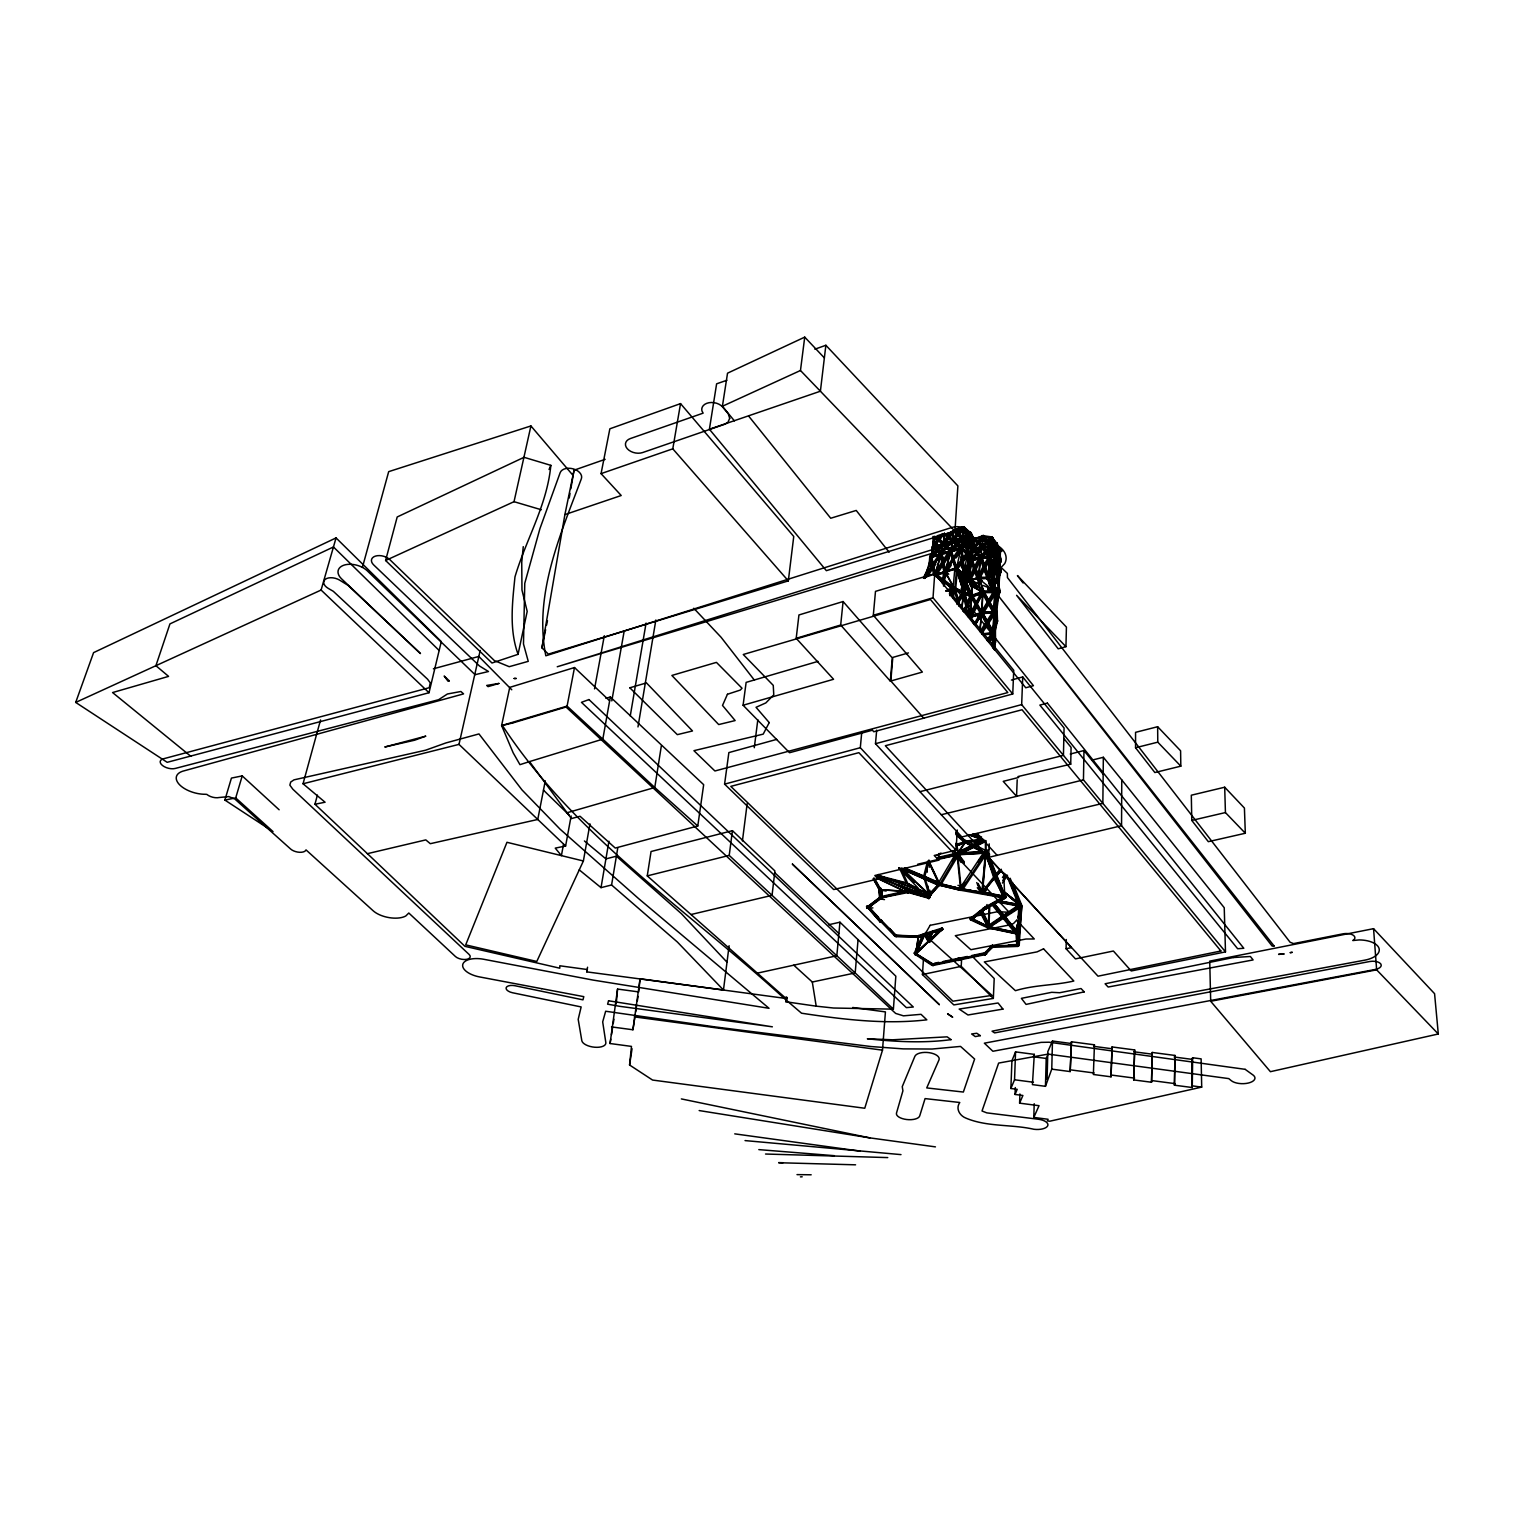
<?xml version="1.0" encoding="UTF-8"?>
<svg xmlns="http://www.w3.org/2000/svg" width="1514" height="1514" viewBox="0 0 1514 1514"><rect width="100%" height="100%" fill="white"/><g stroke="black" fill="none" stroke-linecap="round" stroke-linejoin="round"><path stroke-width="1.5" d="M895.55 934.592L895.436 936.428L918.79 937.393L918.884 935.557M983.021 593.015L982.889 591.368L995.152 591.255M1133.702 1079.917L1134.648 1049.94L1112.052 1046.95L1111.03 1076.814L1093.373 1074.486L1094.433 1044.811L1071.477 1041.783L1070.171 1071.571L1051.757 1069.149L1045.455 1086.333L1032.416 1084.611L1034.308 1054.369L1015.553 1051.889L1011.92 1060.727L1010.879 1088.49L1017.2 1089.323L1015.042 1094.452L1022.896 1095.474L1019.603 1103.157L1039.039 1105.693L1033.797 1117.408L1048.104 1119.281L1047.366 1120.89L1049.77 1121.212L1201.7 1087.109L1201.132 1058.873L1192.654 1057.756L1191.783 1059.327L1192.256 1087.525L1174.448 1085.197L1174.959 1055.447L1152.249 1052.457L1151.529 1082.245L1133.702 1079.917L1134.648 1049.94M1091.878 760.16L1103.346 757.284L1121.76 779.899L1121.552 825.717L1225.488 951.89L1131.223 970.966L1113.396 951.019L1075.451 958.892L1066.083 948.748L1066.291 939.532M1111.03 1076.814L1112.052 1046.95M999.543 571.459L999.562 570.399L1001.057 571.724L998.578 577.894M1103.346 757.284L1102.854 803.366L1121.552 825.717L988.604 857.359L989.229 843.885M987.923 578.821L989.664 556.906L980.788 556.471L978.517 577.307M999.883 567.088L1000.451 550.566L997.31 545.646M976 567.201L980.542 558.098L978.328 578.954L987.847 578.499M871.761 905.656L867.162 906.072L867.125 907.965L872.916 907.927M868.298 908.343L867.162 906.072M876.682 730.145L875.489 743.696L961.844 836.939L1102.854 803.366L1083.456 779.88L1083.967 750.547L1070.247 754.029M1070.171 1071.571L1071.477 1041.783M1083.456 779.88L1016.556 796.345L1003.233 781.356L1018.714 777.439L1017.938 776.568L1070.72 764.192L1071.079 747.386L1063.831 738.491M1065.951 646.667L1016.594 595.305L1058.21 648.825L1065.951 646.667L1066.424 627.099L1017.408 575.566L1023.104 582.985M1051.757 1069.149L1052.476 1041.026L1070.72 1043.43M1045.455 1086.333L1046.212 1058.456L1048.388 1053.46M1047.082 1079.596L1047.82 1051.624L1052.476 1041.026M932.756 552.44L932.908 546.649L933.286 551.266M1033.797 1117.408L1034.213 1103.706M998.88 560.161L1001.038 561.656L998.578 565.063M1000.186 550.774L1000.224 549.752L1001.511 551.342L999.391 549.79M989.418 579.616L994.073 585.237L988.51 577.402L987.317 577.78M1019.603 1103.157L1019.906 1093.96M1010.879 1088.49L1014.55 1079.766L1015.553 1051.889M1015.042 1094.452L1015.288 1087.544M995.493 566.652L999.183 571.8L1000.394 571.497L989.039 557.436L990.894 557.625L994.793 584.953L992.2 584.669L994.073 584.007L1000.394 570.229L1001.076 571.667L994.755 585.445L994.073 584.007M990.194 557.909L988.32 557.72L990.27 571.384M1001 550.869L996.799 544.321L995.587 544.567L996.855 543.412L1001 550.869L999.808 551.115L996.647 546.194M992.446 645.38L992.881 634.328L988.301 641.368M992.578 647.689L993.108 633.458L984.005 634.328M996.307 554.597L991.31 547.292L990.137 547.671L996.307 554.597L995.133 554.976M1017.2 779.767L1016.556 796.345L941.311 814.721M1070.72 764.192L1021.666 704.616L1022.726 676.947L1011.409 680.051M991.897 539.76L995.644 544.624L996.818 544.245L991.84 536.94L990.648 538.151L992.313 538.265L990.175 536.827L970.569 559.347L972.669 560.956L971.382 559.309L980.523 556.414L980.977 558.079L980.523 556.414M989.815 905.58L988.964 926.114L1001.341 917.465M988.32 925.906L989.172 905.391M743.09 705.24L789.551 752.723L872.405 730.202L873.786 731.735L1012.752 693.961L1013.737 670.305L934.725 573.692L875.489 591.368L873.313 615.271L922.367 672.065L890.327 681.13L840.686 625.017L843.09 601.531L798.938 614.968L796.194 638.321L833.571 679.275L743.09 705.24L746.137 682.379L817.995 661.372M923.464 959.024L922.442 974.543L953.82 1004.918L993.335 998.407L994.206 978.536L971.874 955.94M932.208 963.718L932.681 965.535L985.406 954.596L984.914 952.76L971.761 955.542M985.406 954.596L985.463 953.328M881.432 921.515L868.411 906.508L867.087 906.829L880.126 921.818L881.489 920.455L881.659 922.234L879.956 920.058M968.089 581.603L969.301 580.373L964.229 574.052L961.75 547.462L959.914 547.973L960.311 552.421M993.165 632.72L994.887 592.561L988.812 602.326M994.168 611.732L995.076 591.728L987.885 578.007L978.29 578.14M941.311 554.749L940.875 553.083L941.311 554.749L940.875 553.083L941.311 554.749L961.447 548.825L960.993 547.141L930.732 557.266L937.298 556.017M961.447 548.825L960.993 547.141M963.018 538.852L962.582 537.186L933.457 546.989L963.018 538.852L962.582 537.186M953.631 531.395L963.661 528.481L963.226 526.815L955.202 529.143M963.661 528.481L963.226 526.815M995.815 554.029L996.288 544.51L997.991 552.288M1000.016 558.496L1000.376 550.888M969.263 581.225L964.229 574.052L962.317 574.658M995.701 553.859L996.174 544.34M963.074 537.754L951 551.815L950.546 550.131L951.776 551.815L963.812 538.87L963.074 537.754L961.787 537.167L949.77 550.131L959.403 548.39M950.849 544.983L953.763 541.747L952.514 540.082L952.968 541.747L963.718 527.402L964.494 528.443L957.813 536.732M998.634 591.312L999.656 572.103L996.874 578.329L998.521 591.539M996.439 596.138L998.71 592.106L999.827 571.213L990.932 559.347M982.965 536.845L982.435 546.365L978.612 542.92M993.335 998.407L961.22 966.348L961.579 959.649M979.444 581.906L978.101 578.424L968.411 581.168L978.063 577.307L978.517 578.991M981.697 612.337L982.756 593.072L976.89 604.559L980.485 610.407M982.132 610.142L982.718 591.349L971.534 595.362L966.632 604.824L964.153 593.318L972.007 597.027L981.318 593.696M932.283 552.496L933.192 536.391M933.116 552.724L932.567 546.933L934.119 545.627L942.276 553.783M934.043 544.397L934.46 536.978M934.573 543.261L934.952 536.353L934.725 537.319L949.921 532.531M966.784 605.468L971.95 595.399L954.596 587.754L954.596 589.4L954.142 587.697L947.878 589.495M776.701 739.381L728.859 752.59L724.581 784.138L833.703 889.551L878.215 878.934L874.808 875.527L938.737 860.179L934.214 855.486L956.091 850.168L957.245 829.994M973.748 547.538L974.24 539.268L971.099 534.821M969.49 541.293L969.944 533.685L963.074 538.113L973.634 549.62L971.61 560.142L962.79 549.487M969.641 541.463L970.077 533.836M968.922 581.83L968.468 580.146M956.47 567.939L961.22 547.992L963.434 527.648L953.688 530.373M938.737 860.179L939.153 853.48M950.489 551.153L950.546 550.131L951 551.815L960.955 548.182M953.271 531.017L952.968 541.747L952.514 540.082M726.871 380.279L716.614 383.818L709.404 429.238L826.36 570.664L954.937 531.187L957.889 485.899L825.868 345.268L814.854 349.204M1016.783 938.377L1017.881 921.95M1018.184 917.257L1018.638 910.217M1018.316 945.777L1021.836 905.637L1019.206 945.512L1016.329 945.417L1019.206 945.512M945.455 572.633L945.531 571.611M932.681 965.535L932.756 964.286M993.619 584.272L994.906 565.271L996.609 577.951M945.928 542.637L954.501 531.319L953.706 530.297L943.638 544.586L943.979 533.874L939.21 540.044L941.954 542.277M943.582 543.299L944.414 533.25L945.19 534.196M907.908 890.535L908.419 892.446L880.58 897.991L880.675 896.685L907.908 890.535L908.419 892.446M1012.752 693.961L933.021 597.784L934.725 573.692M982.87 535.559L983.324 537.205L982.87 535.559L973.937 539.419L981.11 537.943M976.076 549.733L982.756 547.576L973.862 550.434L973.407 548.787L982.302 545.911L977.173 553.14M982.756 547.576L982.302 545.911M929.104 565.668L929.728 556.944L932.34 557.247M930.41 559.612L929.937 566.16L930.429 561.902M934.498 536.505L933.76 546.819L931.034 557.095M933.911 546.365L934.592 536.864L937.317 539.098M983.589 535.483L991.84 547.576L990.213 548.806L981.961 536.713L983.589 535.483C997.594 550.736 996.553 572.879 999.997 592.05L998.161 592.58L999.354 591.52L994.073 585.275M786.466 997.215L785.974 1001.795L816.197 1006.167L833.552 1008.021L893.392 1009.157L895.834 976.189L839.948 922.196L828.726 924.732M979.161 558.647L971.837 560.975L982.813 546.516L983.589 547.538M1000.394 571.497L990.232 557.057L997.442 599.79L995.606 600.698L997.253 599.26L994.017 583.893L992.181 584.801M787.28 998.653L640.062 978.782L638.719 991.916L617.561 989.058L610.066 1043.524L631.47 1046.401L629.578 1065.004L652.553 1080.05L864.759 1108.248L882.492 1050.167L885.425 1011.901L852.704 1007.491M943.203 542.939L944.509 544.51M944.358 534.253L944.433 533.269L934.024 546.611L932.681 546.062L941.765 534.328M999.183 571.8L1000.451 570.646M881.186 898.597L880.675 896.685L866.954 907.227L867.844 908.078L881.034 898.54L880.826 896.742L866.954 907.227M889.645 928.442L896.099 935.898L894.906 935.103M878.215 878.934L878.593 874.524M890.327 681.13L892.276 657.89L843.09 601.531M988.074 575.755L989.607 557.663L980.75 557.247L971.837 560.975M896.099 935.898L881.489 920.455M995.171 561.751L995.644 554.673M858.078 939.551L855.183 972.934L893.392 1009.157M985.311 853.707L982.037 891.084L978.101 883.476M1003.612 872.424L1004.785 897.196L982.226 892.73L985.784 852.098L957.302 853.972L937.298 858.646M616.236 1003.877L617.561 989.058M957.473 568.734L956.678 567.655L954.861 568.431L953.044 588.284L954.899 587.697L956.697 567.826L951.265 549.942L949.486 550.926L955.675 569.718L954.974 568.11L966.329 553.386L974.259 548.56L974.808 550.169L968.695 554.484L957.378 569.264L956.734 567.769L968.089 553.026L968.714 554.503L966.897 554.995M953.839 589.4L955.694 588.814L957.491 568.961L954.974 568.11M640.062 978.782L632.928 1029.766L611.505 1026.908M839.948 922.196L836.826 955.75L855.183 972.934L812.299 982.018L793.79 965.175M956.091 850.168L860.312 747.708L861.807 731.603M970.001 614.268L971.326 596.554M970.058 614.968L971.856 596.989L976.284 604.767L971.099 614.457M523.257 546.649L521.743 562.375L521.97 590.025L527.194 611.391L518.072 654.313L491.993 663L385.597 560.502L397.198 516.974L524.033 457.304L550.831 465.347C547.122 505.184 526.115 539.211 514.968 576.891C512.375 602.629 509.026 629.408 518.072 654.313M974.789 539.552L970.701 532.777L963.888 526.948L962.866 527.629L969.603 534.063L970.512 532.625L969.414 533.912L970.606 533.609L974.789 539.552L973.597 539.836M969.849 545.759L972.991 550.188L974.183 549.885L970.077 543.129L968.884 543.431M995.436 628.007L996.136 613.302M970.606 533.609L962.866 527.629M995.531 626.02L995.947 621.686M979.88 629.521L981.545 614.041L975.943 623.938M979.974 631.66L981.715 612.299L994.187 611.997M982.037 613.984L981.564 612.281L969.603 616.463M992.011 945.588L992.806 946.799L985.103 954.501L984.327 953.29L992.011 945.588L991.973 947.348L1017.786 946.42L1017.749 944.509L1008.362 944.85M931.394 556.054L932.454 546.668L935.046 546.989M932.794 551.588L932.454 546.668M990.553 548.276L989.55 557.266L986.125 552.402L989.077 549.658M989.721 557.36L991.235 537.546L983.097 536.391L980.75 557.247M956.451 568.488L934.668 574.998L955.959 567.845L963.434 591.917M945.171 574.809L944.376 581.698L953.858 587.924M982.718 591.349L988.15 602.345M943.865 581.338L944.66 574.431M995.417 606.319L995.852 601.55M825.868 345.268L820.399 391.218L709.404 429.238M918.79 937.393L941.67 929.199L915.629 953.688M972.007 597.027L964.058 575.547M788.321 580.884L793.752 536.467L680.543 403.613L609.858 428.803L601.058 473.636L621.213 495.513L564.892 514.609L541.917 647.86L548.39 654.124L788.321 580.884L672.784 448.825L680.543 403.613M997.461 555.449L1000.508 561.221L996.401 553.821L995.19 554.048L996.344 553.764M995.587 544.567L996.912 543.469L991.84 536.94M1019.868 906.602L1016.708 931.943L1004.69 916.538M1002.59 890.705L1020.398 905.58L1017.276 937.791M991.973 947.348L992.105 946.364M954.937 531.187L800.471 370.495L804.729 337.13L727.534 373.182L722.405 406.263L734.404 420.873M587.564 967.219L586.789 971.874L723.465 990.005L729.105 945.739M742.428 840.913L747.159 803.65M754.275 747.746L757.814 719.793M933.211 547.992L933.04 541.993M953.006 597.879L954.369 588.549L971.78 596.194M953.309 597.898L954.388 589.438L956.924 599.355M757.606 973.086L836.826 955.75L729.218 855.391L732.435 830.675L651.058 851.511L647.254 875.887L784.593 997.196L787.223 997.518L785.974 1001.795M972.158 560.464L968.184 553.386L972.158 560.464L970.947 560.691L972.272 559.593M966.973 553.632L968.071 554.256M895.436 936.428L918.884 936.579L895.436 935.387L896.458 936.617L894.528 934.384M961.712 607.493L963.623 593.715L957.927 601.607L958.873 605.865M961.958 607.606L964.058 592.088L966.348 605.335L963.131 610.823M969.66 574.033L971.288 562.47M969.831 573.711L971.326 563.076M982.946 537.073L983.248 535.71L991.405 536.864L991.083 538.227L983.078 537.016L983.248 535.71M982.681 546.062L982.51 547.368L990.686 548.541L990.856 547.216L982.567 546.119M994.073 645.229L994.698 640.857L994.528 648.881M609.631 700.831L574.506 667.542L509.745 687.375L501.607 725.566L513.17 752.818L519.964 764.665L529.503 761.599L571.384 818.582L580.051 816.254L615.252 848.067L697.784 825.982L703.669 784.687L610.331 696.97L605.941 698.351M933.646 547.311L932.567 554.786L933.438 549.071M632.928 1029.766L634.972 1016.405M635.653 1011.939L636.675 1005.277M637.356 1000.811L638.037 996.363M629.578 1065.004L632.057 1048.729M994.812 599.393L996.666 598.484L994.698 611.334L992.787 612.11L993.525 613.567L995.436 612.792L997.442 599.941L996.704 598.484L994.812 599.241M661.353 745.815L654.767 787.507L697.784 825.982M610.066 1043.524L610.767 1039.115M611.467 1034.705L612.527 1028.082M613.227 1023.653L613.927 1019.244M915.989 951.492L918.506 936.106M960.993 888.623L960.898 890.308L1004.728 898.086L1004.842 896.326L1004.728 898.086M1002.59 895.872L982.283 891.841L981.943 893.298L1004.501 897.783M723.465 990.005L677.383 942.03L611.58 884.99L617.788 847.802M637.981 726.928L655.865 620.002M943.468 584.555L945.758 570.986L943.922 571.478L942.03 582.795M944.263 585.672L945.02 581.149M945.777 576.626L945.758 570.986M611.58 884.99L601.02 887.639L608.931 841.235M630.259 715.895L646.081 623.068M569.226 498.049L570.04 493.394M570.835 488.757L574.052 470.192L605.146 459.329M610.331 696.97L602.818 739.135L654.767 787.507L566.898 812.791M583.382 860.993L506.963 842.295L465.706 944.868L536.789 961.466L583.382 860.993L589.968 823.862M611.788 700.906L624.147 631.3M563.473 844.471L561.41 855.618L555.241 848.124L565.611 846.004L571.138 815.97M594.529 688.889L604.313 635.748M963.831 573.92L966.878 556.811M967.862 551.569L969.282 544.037M967.995 551.721L969.414 544.188M1018.07 918.184L1019.357 911.39M996.326 606.963L999.202 591.823L997.423 591.823M997.139 607.549L999.202 591.823M529.503 761.599L602.818 739.135L567.088 706.111L574.506 667.542M545.286 780.846L537.754 819.471L430.298 843.695L425.812 839.892L367.429 853.669L314.95 804.237L317.41 795.096M951.171 548.295L952.533 541.35L948.578 545.816M951.435 548.219L952.798 541.274L956.602 544.548L950.981 550.528M541.917 647.86L545.627 629.729M546.554 625.206L547.481 620.664M564.892 514.609L574.052 470.192M928.934 941.083L927.968 940.781L929.407 934.1M929.407 938.869L930.845 932.189M931.753 932.208L929.842 941.121L930.807 941.443L927.968 940.781M1020.36 906.432L1020.663 905.012L998.691 900.925M943.468 586.05L944.301 582.247L953.763 588.473L946.061 590.668M565.611 846.004L458.988 744.377L480.203 650.452M385.597 560.502L514.022 501.683L530.922 425.945L388.682 471.649L362.433 567.334M993.771 589.873L994.017 583.893M943.449 544.132L941.065 553.537L937.582 550.301L943.203 544.207M969.774 618.034L969.887 616.577M931.791 965.232L933.097 964.002L915.232 953.214L914.967 954.312L931.791 965.232L932.037 964.134M914.967 954.312L916.292 953.063M429.011 692.731L441.293 641.595L336.051 537.905L93.584 652.629L75.7 702.42L167.183 762.318L429.011 692.731L321.1 590.044L336.051 537.905M994.887 620.778L996.628 619.586L997.48 621.137L994.433 633.836L993.695 632.341L996.742 619.642L994.849 620.38M992.503 634.574L991.765 633.079L994.338 622.5M927.533 861.315L923.71 876.114L905.467 868.998M586.789 971.874L587.394 969.547L559.802 965.781L559.802 968.203L464.949 946.345L367.429 853.669M1016.916 934.006L1017.029 932.264L1016.916 934.006L988.453 928.006L988.585 926.246M931.148 556.755L933.778 547.197L937.052 550.471L931.28 556.641M948.767 574.26L945.644 570.74L950.697 551.758L953.063 559.896L944.13 572.141L947.234 575.661M314.95 804.237L325.075 802.231L303.046 783.76L320.552 719.964M994.414 626.569L996.061 620.702L994.036 611.618L989.853 604.181M994.414 627.364L996.061 621.497M928.29 896.913L928.896 894.812M928.574 898.143L929.823 897.518L927.893 897.177L928.574 898.143L930.485 895.247L925.395 879.577M880.58 897.991L908.173 891.481L928.858 897.348L939.456 884.252L982.226 892.73M929.823 897.518L929.52 894.206L929.218 895.853M935.747 571.913L940.099 556.925M936.012 571.819L940.364 556.849M242.221 775.906L231.434 778.082L224.867 800.073L235.711 797.916L242.221 775.906L279.144 809.782M924.619 578.462L930.391 559.234M941.689 883.873L961.295 888.964L960.841 890.364L939.342 885.16L939.551 883.362M930.41 937.658L932.567 931.205M932.738 931.678L929.88 940.289L941.178 929.331M995.815 604.256L997.385 600.093L994.868 599.09M993.714 646.894L995.398 642.485L994.547 641.747M908.305 890.573L908.022 892.408L928.725 898.256L929.255 896.913L908.305 890.573L928.99 896.439L928.725 898.256M908.022 892.408L908.551 891.065M964.74 842.787L965.572 840.667L956.734 834.044M998.615 574.904L1000.281 570.797L998.597 570.721L996.761 574.714M549.052 469.491L550.831 465.347M1034.308 1054.369L1033.267 1056.753L1046.212 1058.456M995.531 625.566L997.404 621.327L994.906 620.21M995.341 621.081L996.988 620.437L994.944 612.129L993.279 612.773L994.944 612.129M923.691 935.349L916.008 952.363L918.449 935.595L939.21 928.971M923.937 935.784L916.235 952.798L928.896 941.216L925.906 935.538M929.634 893.695L929.388 896.42L929.634 893.695L878.063 875.149M916.954 954.255L914.305 953.12L916.311 952.666L916.897 954.369L914.948 954.728L914.361 953.025L922.972 934.195M917.333 948.918L924.089 934.195M915.856 954.255L924.543 935.311M985.065 908.797L986.144 908.968L983.381 907.757L985.065 908.797L987.033 904.539M1094.433 1044.811L1093.733 1046.344L1111.238 1048.653M996.704 578.689L993.714 585.01L999.297 592.39M923.351 578.007L930.656 562.829M994.66 564.362L991.519 570.683L989.796 558.212M991.632 571.403L994.755 565.082L993.487 584.082L991.935 573.522M975.811 566.709L980.353 557.625L971.95 560.312L974.164 566.482M981.961 557.814L979.558 556.66L967.484 580.411L977.93 577.988M963.926 546.27L961.56 538.303L963.377 537.64L968.089 553.575L969.906 581.565L968.26 581.433L971.269 575.509M981.204 556.774L969.13 580.524L967.389 580.922M970.909 579.578L979.955 561.77M977.609 602.193L981.507 594.548M987.639 575.604L990.648 569.737M989.172 578.102L988.358 576.834L986.598 577.932L987.412 579.181L986.636 577.553L988.472 577.004L995.474 563.359L1000.603 559.82L1001.151 561.41L996.098 564.854L994.244 565.441L996.136 564.817L995.531 563.265L993.695 563.851M967.995 567.561L971.439 560.899M967.957 566.842L971.401 560.18L967.635 554.465M968.941 580.108L974.581 569.169L971.628 560.937M973.824 571.478L969.111 580.581L970.001 581.035L968.828 553.992L966.216 553.878M970.266 616.917L983.381 591.785L981.734 591.577L968.619 616.69L971.061 617.92L977.609 605.354M989.248 575.945L991.443 571.781M989.134 575.206L991.329 571.043L989.626 558.571L984.384 567.731L987.147 575.301M971.363 614.911L976.549 605.221L980.145 611.069M1151.529 1082.245L1152.249 1052.457M985.198 565.328L989.229 557.928L981.091 557.531M972.859 560.634L964.872 575.15L964.191 573.711L972.177 559.196L972.859 560.634L970.342 560.123L969.793 556.168M1174.448 1085.197L1174.959 1055.447M963.377 572.368L966.367 566.917M977.798 578.802L977.079 577.572L988.415 557.095L1001.076 549.487L1001.662 551.058L995.114 555.449M977.079 577.572L978.782 577.496L990.118 557.02L990.818 558.25L980.637 576.683M996.515 600.187L995.928 591.501L994.698 591.141L996.515 600.187L995.285 599.828L996.969 599.355M979.596 575.396L983.892 567.731L981.413 560.01M979.785 575.945L984.081 568.28L986.163 573.957M1018.165 946.212L1017.37 933.892L1016.026 933.324L1016.84 945.663L1018.165 946.212L1017.919 932.927L1016.575 932.378M1017.37 933.892L1017.919 932.927M1016.84 945.663L1018.695 945.266M975.697 623.465L980.164 615.573M929.766 556.698L931.602 555.96L932.302 557.493L930.467 558.212L929.766 556.698L931.47 553.708M992.238 633.685L993.96 633.231L994.49 642.598L993.998 638.34M1192.256 1087.525L1192.654 1057.756M973.748 624.43L993.884 591.085L995.569 591.103L996.288 592.371L983.002 613.776L980.599 612.489L983.002 613.776M975.357 624.752L982.207 612.773M966.14 603.291L970.55 595.627L972.934 595.778L957.321 568.28L955.012 569.094L970.625 596.611L972.991 596.762L956.716 567.958L964.21 574.677L963.169 575.415L960.198 573.011M963.491 610.767L972.31 595.437L970.625 596.611M964.191 612.11L972.991 596.762M964.815 572.254L967.749 567.239L967.692 556.527M964.853 572.973L967.787 567.958L968.544 580.449M963.283 611.486L966.5 605.979M952.533 862.053L957.302 853.972M939.853 884.081L957.719 853.764L955.996 853.196L938.131 883.476L940.762 885.047L958.608 854.748L957.056 853.007L985.898 851.549L985.955 840.611M964.797 882.037L961.125 888.056L957.775 855.391L963.604 862.791M928.896 895.834L927.76 897.688L928.801 898.862L929.956 896.988M983.248 610.293L986.92 604.332M983.532 610.842L987.223 604.881M964.342 592.58L963.661 593.696L954.161 589.343L954.842 588.246L964.096 592.088L963.68 593.677L971.591 596.989M982.283 612.527L995.569 591.103M881.413 889.267L880.277 891.084L879.237 889.948L880.372 888.131M988.245 621.156L993.6 612.754L995.455 612.527L995.455 642.068L993.638 643.166L995.455 642.333M950.243 594.548L953.839 588.965L946.136 591.179M950.508 595.002L954.104 589.419M898.938 867.806L939.286 885.709L938.358 884.744L939.626 882.813L904.331 867.711M943.184 562.281L950.3 551.361L949.638 550.301L933.873 574.166L935.406 574.431L951.152 550.547L951.909 551.645M943.298 562.773L950.413 551.834L945.323 570.986L943.809 564.817M989.096 639.078L992.541 633.798L991.916 640.46M974.827 916.065L972.329 919.869L969.812 918.241L971.723 918.241L984.289 908.419M949.846 595.645L954.766 588.132L955.542 589.249L953.082 592.996M980.712 630.354L992.919 611.77L994.584 611.883L995.304 613.132L981.886 633.571M981.167 632.341L994.584 611.883M1002.476 877.59L1005.031 873.692M1002.684 880.656L1006.526 874.808M1002.4 883.116L1007.51 875.3M937.374 573.692L942.219 566.35M944.641 562.659L949.486 555.316M949.505 593.488L953.214 587.867L954.766 588.132M960.728 548.39L953.498 559.272L951.114 551.134M960.879 548.863L953.631 559.745L955.58 565.858M984.516 851.247L987.052 852.95L962.223 890.308L959.668 888.623L984.516 851.247L985.538 851.833M986.049 852.344L961.182 889.74L962.223 890.308M936.617 572.122L942.768 562.924M936.731 572.595L942.881 563.397L944.395 569.567M986.768 640.46L991.916 632.757L994.452 633.495L994.868 649.922M988.434 640.649L993.562 632.928L994.282 634.158L989.153 641.86M924.997 577.553L931.394 568.034M925.111 578.026L941.462 553.537L946.95 547.652L950.413 550.964L941.386 553.727M928.29 575.377L935.879 564.041M951.303 565.157L946.382 572.481L944.093 571.1L960.084 547.311L962.355 548.674L970.55 544.321L970.077 542.693L974.846 538.208L975.432 539.76L970.644 544.188L968.828 544.775L968.222 543.204L970.058 542.618L970.644 544.188M956.223 557.833L961.125 550.509M923.483 577.761L939.967 553.216L942.219 554.597M933.116 565.479L939.361 556.187M939.475 556.641L933.211 565.952L934.176 570.002M945.625 571.365L961.617 547.557M982.075 630.392L986.768 623.427L982.851 615.876M982.378 630.941L987.071 623.976L992.578 633.231M958.589 851.606L964.815 842.409L955.826 845.209M959.195 851.625L965.421 842.409L972.896 847.007L957.965 853.461M946.988 569.548L951.965 562.205M877.779 875.641L909.271 891.008L907.984 892.919L876.511 877.514M907.056 891.954L908.343 890.062M978.101 861.863L983.343 854.521M981.375 859.214L984.005 855.542M980.145 542.788L984.195 537.129L983.419 536.126L981.999 535.653L972.537 548.882L974.732 550.358L973.313 549.866L982.529 546.743L990.705 547.898L995.739 554.37M973.786 549.166L977.041 544.605M978.385 542.712L982.737 536.637M973.956 549.374L983.419 536.126M963.51 559.044L967.2 553.973L962.866 549.866M963.566 559.764L967.276 554.692M867.844 908.078L880.826 898.067M956.98 604.389L965.08 593.488L964.437 592.031L962.677 592.296L955.902 601.361M957.681 601.096L964.437 592.031L970.588 615.006M950.906 531.698L942.351 542.996L944.414 544.605M943.809 543.507L947.253 538.946M950.962 534.045L948.672 537.073L951.322 539.381M964.361 842.579L966.443 841.349M1019.376 906.167L1020.739 904.388L1003.82 891.973M934.157 546.554L938.926 540.384L943.052 543.753M937.412 544.245L934.819 547.595L934.024 546.611M988.907 855.751L987.09 851.455L984.479 852.742L1003.479 897.859L1005.542 897.234L990.724 860.047M1003.479 897.859L1006.091 896.553M963.718 527.402L962.374 526.872L940.08 553.083L942.105 554.749M956.602 535.88L952.912 540.46L953.517 530.941L956.394 533.212M962.374 526.872L963.15 527.894L958.116 534.007L953.801 530.581L963.169 527.837M963.283 528.102L958.362 534.196L962.696 537.64M957.851 566.236L961.958 561.126L961.106 548.901M957.908 566.955L962.033 561.845L963.377 574.147M982.34 547.197L977.363 553.348L980.712 556.849M979.482 552.572L982.226 549.222M971.818 559.688L975.622 555.051M961.371 888.396C958.419 893.468 964.948 886.05 957.946 885.368M985.463 952.401L984.024 954.104L984.857 954.974L986.314 953.271M983.438 893.639L981.015 891.803L983.438 893.639L986.466 890.1M996.136 874.108L999.164 870.569M982.737 892.219L1000.886 870.966M994.017 591.936L995.323 590.403L996.155 591.52L994.849 593.053L987.923 589.457M967.635 581.187L968.922 579.692L979.085 583.817M968.468 582.284L969.755 580.77L968.922 579.692M970.758 919.963L971.382 918.146L970.758 919.963L988.207 928.025L989.096 927.003L973.332 919.036M948.389 545.627L952.344 541.16M946.761 547.462L941.311 553.462L958.078 534.556C967.597 540.839 961.144 536.051 953.006 540.725L951.681 540.12L953.763 541.747M956.924 544.188L962.374 538.265M962.601 538.454L957.151 544.378L961.144 547.633M937.393 550.112L942.995 544.018M930.391 895.134L928.631 895.001L939.456 883.4L929.18 861.636M929.501 895.909L940.345 884.327L938.566 884.195M931.261 556.868L943.657 543.545L942.427 542.901L930.031 556.244L932.037 557.947L942.862 546.289M985.103 954.501L992.806 946.799M931.47 556.83L937.261 550.661L940.724 553.897M951.208 550.717L956.829 544.737L959.498 546.895M994.698 596.081L999.316 591.16L999.883 592.693L995.266 597.614M929.331 896.383L927.76 898.067L929.956 896.629M992.313 538.265L983.608 547.462L981.451 546.024L982.056 547.406M982.662 546.346L991.727 536.883M988.453 540.763L991.121 537.943L993.354 545.778L990.799 547.576M970.853 918.676L969.812 918.241L970.436 919.869L972.291 919.887L983.135 908.684M1001.757 870.418L994.603 877.76L1000.092 887.829M1001.246 869.225L994.111 876.549L989.948 863.813M928.555 941.065L929.369 940.251L914.816 953.65L915.648 954.539L941.651 928.347L942.503 929.236L929.388 941.954L929.388 940.27M915.648 954.539L915.61 952.855L914.816 953.65M933.873 575.036L935.33 573.598L955.523 588.359L954.047 589.817L935.633 576.266M953.214 588.738L954.691 587.281M998.71 571.421L1000.167 570.002L1000.924 571.005L999.486 572.424M952.306 530.771L961.674 538.227L963.15 536.808L963.926 537.811L968.752 553.651L966.292 554.238L965.099 550.244M963.983 573.503L962.507 574.942L982.567 593.356L984.081 591.917L983.324 591.009L963.983 573.503L984.081 591.917M981.715 592.334L983.438 591.16L995.36 612.299L993.619 613.473L981.715 592.334L983.324 591.009L978.782 577.004L976.984 578.007L981.64 592.05L982.454 593.337L984.195 592.05L994.244 610.274M942.503 929.236L940.819 929.142M999.619 562.11L1001.076 560.71C1000.83 553.31 992.938 541.255 997.499 543.772M943.052 544.964L942.238 543.886L943.79 542.561L944.604 543.64L943.771 542.561L942.295 543.961L933.362 536.694L934.157 537.697M980.94 556.83L985.671 552.364L982.567 547.179M981.129 557.114L985.86 552.648L989.285 557.512M979.728 556.452L989.683 547.141L991.178 547.273L991.746 548.674L981.791 558.023L979.558 556.66M981.204 556.603L991.178 547.273M990.364 547.992L985.936 552.118L982.832 546.933M943.79 534.612L942.995 533.609L960.065 548.144L961.579 546.762L962.374 547.841M962.753 593.242L964.986 592.542L961.201 588.321M973.862 540.46L973.086 539.438L974.6 538.076L983.684 546.573M973.086 539.438L981.375 546.914L982.908 545.551M986.125 850.622L984.403 852.136L985.444 853.574L987.166 852.06L986.125 850.622L965.743 840.516L964.039 841.992L982.359 851.114M991.443 904.123L1015.894 933.892L1018.051 932.359L993.6 902.609M1018.051 932.359L1015.894 933.892M979.407 577.818L977.173 578.48L977.855 579.181M995.001 599.941L996.591 598.56L997.442 599.79M932.567 546.933L939.91 554.029L941.462 552.705M943.09 544.964L942.295 543.961L949.581 551.096L951.152 549.771L951.965 550.85M974.032 548.447L974.808 549.487L973.237 550.793L972.442 549.733L974.032 548.447L981.943 557.114L988.453 575.888M981.148 556.054L979.577 557.36L987.374 578.935M970.909 919.831L984.592 909.157L984.119 907.643L985.538 908.93L970.909 919.831L970.304 918.487L983.986 907.794L1002.154 897.594M978.082 912.923L983.211 908.911M984.232 536.07L981.961 536.713M991.197 547.008L989.569 548.238L991.954 547.633L999.997 592.05L998.237 593.166M931.81 964.569L933.76 964.153M989.134 558.628L981.375 547.008L983.684 546.478L989.588 555.581M988.453 557.947L990.781 557.398M970.606 551.569L973.445 549.525M970.663 552.004L973.502 549.961M867.73 907.208L880.921 897.632M977.306 887.677L981.526 893.146M981.034 893.487L983.4 891.954M955.012 569.094L956.753 568.696M963.036 574.658L964.058 573.938L956.621 567.958M990.08 548.976L997.442 544.529L996.893 542.958L991.367 546.081M989.513 547.387L996.893 542.958M993.222 924.524L1000.3 919.585M967.711 554.048L970.512 552.118L971.477 559.764M970.512 596.232L972.234 595.059L973.048 596.156L971.326 597.33L970.512 596.232L992.616 634.498M991.84 633.609L993.6 632.417L994.357 633.306M988.453 928.006L1021.363 906.659L1010.141 878.234M1007.359 877.06L1019.092 906.034L1021.042 905.145L1019.433 904.52L987.544 926.038L989.021 926.625L1021.704 905.145L1012.488 882.397M992.862 612.602L994.603 611.429M962.98 528.367L963.888 526.948M930.788 941.159L928.934 942.408L927.987 941.065L929.842 939.797M964.002 540.157L968.979 544.415L970.02 543.734L963.264 537.3M970.304 616.179L968.563 617.352L962.582 592.958L964.399 592.144L970.379 616.558L974.581 623.938M1010.387 912.81L1017.976 907.851M1017.238 906.962L1003.971 915.648L993.771 903.839M971.174 533.931L963.926 538.606L963.415 536.997L970.682 532.341L971.174 533.931L969.433 534.347M962.185 539.022L961.655 537.413L970.682 532.341M961.106 862.488L956.11 854.729L958.494 853.215M937.242 855.41L940.989 853.044M1006.242 897.31L1004.274 898.54L1003.328 897.102L1005.315 895.872L1006.242 897.31L1002.93 891.216M995.095 564.495L997.594 562.981L999.637 570.816L998.237 564.836M1021.288 905.902L1019.509 905.277M942.162 927.931L940.232 929.104L941.159 930.448L943.09 929.293M971.061 560.369L972.102 559.12L972.877 560.161L971.136 561.183L970.379 559.669L972.177 559.196M977.798 579.181L977.003 578.14L978.782 577.118L972.102 559.12M982.983 841.311L973.653 846.629L966.159 842.049M961.731 547.292L960.709 548.693L961.731 547.292L968.108 554.029L967.011 554.635L962.298 550.169M985.614 907.548L1002.003 898.408M1004.785 897.196L984.762 908.362L971.08 919.055L988.51 927.117L1016.973 933.135L1016.802 924.997M1005.428 897.916L984.497 909.062L983.986 907.794L985.406 909.081L1005.428 897.916L1005.05 896.515L961.144 888.813M981.64 592.05L983.457 591.028L984.27 592.334L978.782 577.004M954.88 568.639L956.678 567.655M982.018 557.19L979.501 557.284L972.442 549.733M990.118 557.02L988.415 557.095L988.964 558.742L996.912 554.9L996.382 553.291L994.566 553.821L996.363 553.272L996.95 554.862M986.617 578.064L989.172 577.969M1018.411 933.324L1016.424 934.403L1015.534 932.927L1017.522 931.848L1018.411 933.324L1016.405 927.363M962.166 546.289L970.077 542.693L960.103 547.368M931.526 556.073L935.52 573.844L933.722 574.752L929.747 557.001L931.526 556.073L932.321 557.171M941.594 552.894L945.739 570.778L943.922 571.705L939.797 553.821L941.594 552.894L944.471 562.943M965.194 546.176L961.504 548.087L968.108 554.029M878.896 889.305L880.902 888.264L882.397 897.953L880.353 899.013L879.464 897.329L878.896 889.305L880.353 899.013M879.766 890.951L881.773 889.91L882.397 897.953M879.464 897.329L881.508 896.269M967.389 580.808L969.206 579.881L970.001 581.149L968.184 582.076M972.291 595.097L970.455 596.024L971.25 597.292L973.086 596.365L971.401 590.744M957.7 845.493L965.932 841.33L966.311 843.052M959.233 845.096L965.402 841.954L982.51 840.478M958.248 852.041L982.605 840.081M956.223 853.025L984.384 840.1M962.431 852.912L984.743 841.935M928.536 894.888L938.775 884.346L930.788 880.429M955.845 853.953L957.87 852.988L958.759 853.991L956.734 854.937L955.845 853.953L954.842 849.543M932.473 546.516L934.289 545.665L935.046 547.122M979.709 911.409L988.207 928.025M987.242 927.703L989.796 926.53L982.264 910.255M75.7 702.42L321.1 590.044M722.405 406.263L800.471 370.495M964.494 534.045L962.242 528.026L964.021 527.232L970.625 543.337L968.241 544.075L966.746 540.063M964.626 527.288L962.242 528.026M968.241 544.075L970.625 543.337M990.856 547.216L984.611 546.403M960.633 852.817L973.445 847.272L980.94 850.433M988.68 849.619L984.497 851.379L986.579 850.925L987.071 852.817L984.989 853.271M959.933 606.3L954.918 587.924L953.082 588.681L954.142 593.147M953.839 589.173L955.675 588.435M932.321 552.213L934.157 551.474M962.374 574.184L964.191 573.711L964.399 591.936L962.544 592.674L962.317 574.449L964.153 573.711L965.043 581.717M997.48 621.137L995.569 621.876L997.442 620.759L996.628 619.586M989.607 854.199L986.409 851.322L985.122 851.833L989.664 855.24M991.765 633.079L993.695 632.341M934.138 537.091L935.33 536.656M933.4 547.425L934.592 546.989M971.42 596.346L982.946 592.182L995.076 591.728M983.381 591.785L984.176 592.788L972.196 596.308L975.527 602.156M970.342 616.86L981.337 613.019M981.451 613.284L969.49 617.466L980.05 614.684M981.28 613.586L970.285 617.428L973.502 623.446M601.058 473.636L672.784 448.825M924.373 577.629L934.781 574.014M931.848 557.266L930.221 556.906M983.4 536.24L974.013 538.454M973.937 539.419L982.794 536.543M999.259 550.074L1001.076 549.487M999.827 551.645L1001.662 551.058M991.821 537.773L990.175 536.827M937.09 535.805L943.733 533.685M998.767 560.407L1000.603 559.82M999.316 561.997L1001.151 561.41M994.282 564.968L995.531 563.776L994.263 564.93L990.326 559.953M919.679 935.898L940.667 929.199M941.329 929.672L918.487 936.958L942.049 930.069L941.273 928.309L942.049 930.069M931.356 557.247L940.61 554.313M973.029 538.776L974.846 538.208M963.055 574.431L964.929 574.677L961.75 547.462M962.999 575.282L964.191 574.904M993.392 550.453L990.024 537.83L992.465 537.262L1001.057 570.948L999.24 571.459M968.127 580.733L969.301 580.373M955.675 844.566L964.664 841.765L956.242 834.006M952.382 540.895L933.457 546.989L932.681 546.062M943.127 543.942L962.79 538.019M950.773 550.964L929.728 556.944M993.657 564.627L996.117 564.079L993.6 564.4M1000.394 570.229L998.578 570.778L999.24 572.216L1001.076 571.667L1000.281 570.797M501.607 725.566L567.088 706.111M935.311 574.658L944.906 571.63M937.28 575.074L943.411 573.238M796.194 638.321L840.686 625.017M992.2 585.047L994.036 584.499M995.095 555.43L996.912 554.9M966.197 577.553L968.695 580.979L978.574 577.951L987.544 577.742M993.638 563.889L995.474 563.359L996.136 564.817L989.153 578.48L988.472 577.004M873.313 615.271L933.021 597.784M908.438 652.913L892.787 657.417L890.819 680.978L923.729 718.166M946.004 590.952L954.085 588.757M968.809 533.571L971.307 533.117L974.884 549.393L973.067 549.904M932.416 552.061L934.195 551.55M945.739 571.384L955.807 568.526M945.777 571.932L955.845 569.094M873.086 878.726L879.71 890.308L881.11 889.91L874.486 878.328M999.278 591.652L997.423 592.163L999.202 591.047L999.978 592.069L998.048 588.189M974.259 548.56L972.461 549.071L973.01 550.661L974.808 550.169M433.401 668.791L478.84 656.451L511.77 689.778M875.489 743.696L1021.666 704.616M724.581 784.138L860.312 747.708M998.142 591.823L999.354 591.52M878.101 885.387L878.915 889.816L880.883 889.324M1001.189 560.653L998.729 561.145L1000.3 559.707L1001.076 560.71L996.837 543.791M1157.642 726.72L1135.557 732.341L1135.557 747.746L1154.86 772.537L1180.825 766.16L1180.598 750.793L1157.642 726.72L1157.775 742.163L1180.825 766.16M919.944 791.671L1063.434 755.335L1064.077 727.988L1022.726 676.947M303.046 783.76L458.988 744.377M973.672 539.003L974.865 538.7M1135.557 747.746L1157.775 742.163M647.254 875.887L729.218 855.391M880.997 889.948L879.653 890.289L874.032 879.653M1224.694 787.223L1191.31 795.21L1191.783 820.418L1208.323 841.67L1245.322 833.249L1244.413 808.041L1224.694 787.223L1225.432 812.564L1245.322 833.249M961.655 537.413L963.415 536.997M691.141 914.494L772.064 895.342L774.884 870.91L732.435 830.675M937.034 857.681L957.056 853.007L957.435 854.88L983.721 853.158M1191.783 820.418L1225.432 812.564M867.049 907.889L868.374 907.567M937.62 858.324L956.356 853.953L953.347 850.527M936.958 858.968L958.608 854.748M917.73 864.21L926.473 862.185M928.65 861.674L955.334 855.448M968.165 581.452L970.001 581.035M881.28 897.291L906.243 891.67M968.809 544.699L970.55 544.321M1438.3 1033.986L1270.416 1071.685L1210.689 1001.265L1209.743 961.125L1373.558 928.669L1434.572 993.676L1438.3 1033.986L1376.642 969.849L1373.558 928.669M960.595 548.995L962.336 548.617L961.863 546.97M881.394 921.534L880.107 921.818L867.087 906.829M967.389 956.47L943.222 961.466M959.914 958.665L984.1 953.555M922.442 974.543L961.22 966.348M933.722 574.487L935.52 574.109M984.857 954.047L932.113 964.967M1066.083 948.748L1071.439 947.613L988.604 857.359M880.05 898.786L882.019 898.389L881.81 896.496L879.842 896.894L880.05 898.786L884.498 899.619M934.403 963.264L938.812 962.355M933.476 964.058L957.775 959.1M932.435 964.626L985.16 953.688L991.954 946.401L1017.768 945.455L1017.786 946.42M997.537 591.52L999.316 591.16M998.123 593.053L999.883 592.693M966.329 553.386L968.089 553.026M1001.114 550.017L999.902 550.263L996.761 545.343M995.076 554.9L996.288 554.673M999.41 560.596L1000.622 560.35M968.695 547.936L968.165 543.829L970.72 543.564L972.631 557.966M970.342 560.275L972.896 560.01M1210.689 1001.265L1376.642 969.849M995.625 621.137L997.499 620.797L996.401 591.766L993.752 591.69L986.598 577.932M994.83 620.721L997.499 620.797M963.32 593.753L965.08 593.488M991.746 633.42L993.657 633.136L994.055 649.582L993.941 641.33L994.755 642.863L993.865 642.523M992.768 612.375L995.455 612.527M994.584 640.819L995.417 642.031L993.562 642.314L995.398 642.485M965.251 841.046L983.286 839.305M981.886 839.967L965.535 841.538L962.393 838.737M981.621 633.685L993.203 633.041L984.119 633.912M983.911 634.745L992.995 633.874L992.976 632.606M965.251 842.446L983.305 840.724M928.025 895.077L930.996 895.058L928.025 895.077L927.722 885.917M983.703 851.701L957.435 853.423L957.435 854.88M958.494 853.726L984.687 852.004M957.17 854.521L985.917 853.007L985.652 851.19M1001.057 570.948L992.465 537.262M993.638 612.205L981.715 612.299M981.791 613.132L994.111 612.451L996.609 621.308M982.264 613.397L993.6 612.754M981.715 613.586L994.036 612.905L994.338 626.91M993.127 591.349L982.889 591.368M982.889 592.655L995.152 592.561M992.938 945.985L1016.689 945.115M1001.492 946.023L1015.553 945.512M800.433 1176.87L802.193 1176.794M968.638 616.671L971.023 617.939M975.092 569.018L978.252 577.345L987.942 577.534M980.258 577.629L986.03 577.553M914.305 953.12L915.402 953.12M998.237 592.409L1000.016 592.409M778.839 1162.733L855.58 1164.815M797.007 1174.618L811.182 1174.788M765.535 1154.028L887.753 1157.585M1005.05 896.515L1004.539 897.897M778.65 1162.601L783.003 1162.733M896.477 935.236L917.957 936.125M980.731 557.777L989.588 558.212M993.638 613.019L995.304 613.132M873.71 878.025L880.334 889.607L904.785 891.197M881.318 889.835L904.596 891.405M834.384 1155.693L758.817 1149.618M901 1154.614L745.039 1140.591M990.251 548.541L991.746 548.674M971.307 533.117L974.202 549.336M995.682 599.904L997.385 600.093M970.72 543.564L972.158 559.934M1133.702 1051.757L1151.397 1054.066M1174.126 1056.999L1191.783 1059.327M935.444 1146.874L869.888 1137.885L699.165 1110.557M1070.928 1069.925L1094.092 1072.972M1111.863 1075.129L1134.629 1078.119M1152.4 1080.655L1175.299 1083.664M1193.146 1085.973L1201.7 1087.109M1014.55 1079.766L1033.456 1082.264M634.234 1016.859L882.492 1050.167M961.56 538.303L963.377 537.64M859.801 1151.075L734.744 1133.854M982.87 546.649L990.383 547.727L986.882 542.409M961.787 889.097L981.375 892.087L977.438 884.479M949.638 550.301L951.152 550.547M879.237 889.948L886.163 891.046M995.739 621.043L997.404 621.327M1018.96 905.542L1020.947 905.864M953.971 588.965L955.542 589.249M1000.678 901.076L1020.436 904.747M998.426 901.511L1020.398 905.58M997.385 901.682L1019.149 905.713M996.193 901.928L1018.165 906.015M995.72 620.21L996.988 620.437M541.615 988.661L583.798 996.647L582.966 999.846L515.252 985.784A7.873 3.671 9.5 0 0 506.206 987.601A7.873 3.671 9.5 0 0 512.508 992.749L581.149 1006.942L578.197 1019.338L581.811 1040.629A12.131 5.507 8.4 0 0 594.718 1047.234A12.131 5.507 8.4 0 0 605.827 1042.578L602.686 1021.893L605.657 1011.238L714.627 1026.852L871.099 1046.553L903.233 1048.88L932.075 1049.032L960.538 1046.42L974.619 1059.043L963.358 1092.048L926.738 1087.923L938.964 1059.97A12.301 5.696 4.3 0 0 929.255 1052.684A12.301 5.696 4.3 0 0 914.853 1056.375L902.249 1086.655L902.912 1090.837L896.496 1113.055A11.734 5.185 4.6 0 0 906.602 1119.508A11.734 5.185 4.6 0 0 919.717 1115.894L925.073 1098.596L959.781 1102.495C955.429 1108.532 959.649 1115.61 965.762 1118.051C987.147 1127.154 1011.579 1124.145 1033.911 1129.274A11.828 5.204 3.1 0 0 1047.726 1125.735A11.828 5.204 3.1 0 0 1038.301 1119.243L986.787 1112.866L982.018 1110.992L998.634 1063.074L1048.066 1054.104L1228.781 1078.611L1231.261 1080.655A12.642 5.715 0.6 0 0 1248.425 1083.021A12.642 5.715 0.6 0 0 1253.403 1075.3L1245.189 1069.357M541.577 988.661L479.56 976.927A19.19 9.065 10 0 1 462.754 964.513A19.19 9.065 10 0 1 483.723 959.27L593.11 980.088L769.036 1008.305L638.567 898.559L560.085 829.18L522.027 789.948L478.973 733.93L445.892 742.939L425.623 750.206L293.981 779.861L290.688 782.057L289.855 785.141L292.808 789.173L469.075 954.426A8.081 3.823 10.3 0 1 466.426 959.365A8.081 3.823 10.3 0 1 455.487 956.564L408.799 913.018L405.809 915.97A20.061 9.709 11.5 0 1 373.106 910.728L306.017 849.884A8.724 4.315 13 0 1 299.469 852.287A8.724 4.315 13 0 1 290.593 848.994L234.784 798.976L228.728 796.572L219.284 797.5A9.084 4.561 14.5 0 1 206.831 794.396L205.431 794.282A21.991 11.033 14.8 0 1 179.617 784.801A21.991 11.033 14.8 0 1 182.815 771.175L463.587 693.885L460.899 691.501L447.387 693.999L438.587 699.714L175.17 768.469A9.292 4.674 15.3 0 1 162.414 765.441A9.292 4.674 15.3 0 1 163.285 758.836L429.257 687.697L430.241 682.814L427.554 679.18L333.307 591.312L328.273 588.397A10.409 6.075 15.4 0 1 325.34 579.275A10.409 6.075 15.4 0 1 339.42 579.994L348.125 585.407L420.476 653.594L341.558 578.821A16.73 9.86 15.3 0 1 344.208 565.082A16.73 9.86 15.3 0 1 367.221 570.778L475.074 674.695L488.473 671.516L479.541 666.028L373.655 564.892A10.522 6.283 15 0 1 375.34 556.13A10.522 6.283 15 0 1 389.836 559.65L494.397 660.596L509.215 666.69L528.254 661.353L523.484 643.98L524.771 583.306L539.892 528.764L560.161 472.69A11.052 7.191 12.6 0 1 573.276 468.886A11.052 7.191 12.6 0 1 581.376 478.689C560.312 534.972 533.609 594.567 545.835 655.789L952.363 527.326A10.863 7.097 3.3 0 1 967.067 530.771A10.863 7.097 3.3 0 1 962.526 540.233L557.247 666.766L968.771 542.258A25.795 16.635 2.8 0 1 997.329 545.4A25.795 16.635 2.8 0 1 1004.728 563.568L1001.133 567.447L1007.378 573.409L1007.435 577.591L1290.098 942.238L1293.524 943.601L1343.013 933.835A8.895 4.428 -1.6 0 1 1352.627 934.857A8.895 4.428 -1.6 0 1 1354.008 939.702L1352.797 940.535L1359.137 939.929A21.215 10.447 -1.6 0 1 1379.065 948.464A21.215 10.447 -1.6 0 1 1365.041 960.103L1112.752 1007.056L992.067 1031.185L994.603 1032.908L1369.659 961.522A8.762 4.258 -1.7 0 1 1380.787 963.945A8.762 4.258 -1.7 0 1 1375.261 969.471L984.365 1043.184L992.881 1051.265L1041.121 1042.37L1049.088 1042.219L1245.114 1069.319M681.357 1098.918L869.888 1137.885M1003.896 896.553L983.135 892.427L994.036 878.404L1002.798 894.547M993.562 641.293L994.66 642.674M988.831 926.587L1017.294 932.605M989.683 927.003L1015.875 932.529L1003.839 917.106M988.207 927.666L1016.651 933.665M939.797 883.741L961.295 888.964M940.213 884.081L959.99 888.869M879.785 875.925L906.148 882.738L899.448 867.957M878.347 876.152L906.924 883.533L922.764 893.79M909.857 892.503L928.461 897.764M919.679 894.509L924.202 895.815M916.178 893.676L927.439 896.95M514.022 501.683L541.274 509.745M993.733 641.368L994.982 641.766M970.209 834.763L981.148 838.378M968.903 834.687L982.018 839.021M964.513 840.876L965.932 841.33M883.078 877.325L919.585 890.478M883.551 879.52L928.688 895.796M897.159 884.801L929.388 896.42M917.579 935.69L920.096 937.242L918.449 936.655M969.282 581.035L975.035 583.212M975.148 583.59L969.395 581.395L977.59 587.848M973.01 833.798L981.621 837.11M968.26 834.611L982.908 840.062M974.978 834.365L979.35 836.05M909.554 871.496L921.723 876.228M999.656 561.088L1001.038 561.656M963.15 527.894L964.494 528.443M878.177 876.72L884.517 879.293M899.278 885.255L924.619 895.493M899.013 885.387L928.858 897.348M983.135 585.464L995.323 590.403M969.66 582.019L975.735 584.499M964.323 592.542L972.215 595.835M965.894 593.469L971.345 595.759L965.27 585.691M979.823 849.259L974.202 846.913L985.387 840.516L985.463 851.625M981.488 545.948L982.813 546.516M905.24 868.658L938.453 882.889M901.019 868.714L938.358 884.744M987.866 588.435L994.263 591.198L978.801 578.708L980.145 582.19M987.999 588.814L994.395 591.577M990.743 945.569L993.184 947.234L991.556 946.534M971.647 918.941L989.096 927.003M972.442 920.058L987.942 927.23M876.682 875.641L909.271 891.008M877.439 878.461L905.959 891.954M975.262 848.483L981.375 851.549M995.455 642.068L994.641 612.091M928.12 893.998L907.7 883.287L901 868.506L929.501 895.058M926.852 893.733L908.476 884.081L920.361 891.784M918.449 935.595L919.225 937.336M959.668 888.623L960.709 889.191M982.264 591.709L971.95 585.994L969.149 581.414L977.344 587.848M916.33 953.763L931.791 963.831M916.027 954.18L932.851 965.099M224.867 800.073L273.031 831.602L235.711 797.916M938.226 578.594L941.746 581.092M948.767 586.069L952.287 588.567M1002.628 891.197L1020.739 904.388M989.21 578.178L986.579 577.856L987.374 578.443M937.204 576.228L942.2 580.051M937.109 576.758L942.105 580.6M978.839 578.367L982.226 581.035M955.315 530.6L963.15 536.808M959.157 571.081L963.623 574.677M958.286 570.608L963.434 574.733L963.642 582.455M957.775 958.267L959.952 960.198L958.627 959.119M936.617 536.751L943.771 542.561M934.876 536.505L937.601 538.738M190.859 756.338L112.585 692.56L168.584 676.38L155.904 665.687L169.947 623.9L333.459 546.97L439.155 650.49M579.256 869.869L601.02 887.639M961.579 546.762L946.212 533.723M584.423 840.97L605.922 858.892L616.387 856.186L681.432 913.718L727.004 962.185M1002.628 890.875L1018.865 904.464L1003.517 891.084M963.377 538.038L970.02 543.734M963.036 538.378L969.149 543.602M964.021 527.667L970.625 533.363M963.434 527.648L970.058 533.344M953.12 540.933L955.656 543.11M1003.687 891.765L1019.036 904.956M944.225 533.799L946.856 536.088M948.407 537.432L951.057 539.741M956.11 833.116L959.251 835.936M955.845 833.817L958.987 836.617M974.581 539.287L977.117 541.577M974.335 539.646L976.871 541.936M978.347 543.28L982.189 546.724M955.807 831.981L966.064 842.219L955.845 833.003M956.905 834.271L965.402 841.954M956.28 835.028L964.797 842.711M901.436 868.336L928.574 893.828L923.748 877.022M774.695 872.651L838.888 933.495M947.253 547.311L949.562 549.506M543.469 790.138L569.359 815.308M894.812 936.163L880.202 920.739L895.493 935.501M943.79 542.561L951.152 549.771M881.848 921.401L895.361 934.63M932.681 964.702L933.551 965.572L931.337 963.68L932.189 964.55M902.079 868.052L914.891 881.394M901.625 869.017L914.437 882.34M898.919 868.052L918.146 888.056M804.729 337.13L824.373 357.91M693.772 608.25L721.099 637.28L754.426 680.183M871.326 909.611L878.574 917.352M870.474 909.214L880.997 920.436M869.187 908.741L880.807 921.137M973.956 549.639L976.114 551.985M973.672 549.998L975.811 552.345M977.249 833.514L997.101 855.353M980.258 558.155L979.501 557.284L980.353 558.42M992.919 904.407L1003.12 916.216M981.318 614.173L980.542 613.284L982.264 611.997L993.241 631.281M530.922 425.945L573.181 475.585M978.725 577.118L981.697 580.695M993.108 902.666L1017.559 932.435M1083.967 750.547L1103.157 774.203M990.686 581.508L998.71 592.106M990.705 581.792L993.279 584.991M1121.76 779.899L1224.239 907.719L1225.488 951.89M748.673 416.104L830.713 518.242L856.224 510.445L889.115 552.213M958.438 854.407L964.267 861.807M981.999 535.653L982.775 536.637M995.531 554.238L990.894 548.295L992.597 555.903M961.674 538.227L962.45 539.23M992.503 539.154L996.25 544.018M981.734 591.577L982.529 592.599M974.6 538.076L975.376 539.098M981.375 546.914L982.151 547.936M960.065 548.144L960.86 549.203M939.91 554.029L940.724 555.108M949.581 551.096L950.395 552.175M978.782 577.118L979.577 578.159M981.337 614.268L980.523 613.189L982.283 612.091L983.078 613.094M993.581 585.558L998.388 592.088M994.168 587.375L996.78 590.914M949.486 550.926L950.281 552.004M935.52 573.844L936.314 574.942M951.265 549.942L952.06 551.02M945.739 570.778L946.534 571.876M929.747 557.001L930.542 558.098M939.797 553.821L940.61 554.919M965.743 840.516L966.765 841.916M995.076 564.911L999.619 571.213L996.78 577.591L995.36 567.012M963.964 575.131L971.515 585.937L971.553 595.343M954.899 587.697L955.694 588.814M974.183 549.885L969.622 543.791L971.818 541.747L973.483 549.241M954.861 568.431L955.637 569.548M964.399 591.936L965.194 593.11L965.099 586.278M983.419 536.581L986.92 541.861M987.109 542.163L990.629 547.481M983.192 536.827L986.674 542.107M961.787 537.167L962.526 538.284M991.121 946.004L991.916 947.234M983.002 545.797L990.099 556.717M985.217 952.855L986.011 954.085M996.799 555.998L999.959 560.899M997.385 545.929L1000.281 550.434M957.984 853.536L964.21 863.226M976.681 882.605L982.908 892.314M960.841 890.364L939.342 885.16M976.984 578.007L977.798 579.294M968.638 580.941L971.42 585.539M966.481 587.224L971.345 595.267L963.85 575.471L964.002 581.262M972.234 595.059L993.6 632.417M991.916 632.757L992.635 633.988M978.782 577.496L979.501 578.726M926.436 933.816L928.707 937.809M924.392 934.403L928.934 942.408M924.581 935.046L927.987 941.065M988.453 602.894L992.597 610.331M945.739 572.462L953.082 585.956M945.436 572.5L952.798 585.994M925.414 932.529L928.423 938.207M988.358 576.834L996.382 591.823L994.603 592.92L993.771 591.633L995.569 590.536L996.382 591.823L983.419 592.447L988.51 601.777L994.584 592.031L994.338 607.322M983.248 615.271L987.166 622.841M994.698 611.334L995.436 612.792M928.404 860.709L939.456 884.252M981.64 910.52L989.191 926.814M981.659 911.39L985.463 919.698M981.148 911.901L987.828 926.436M986.541 852.098L1005.542 897.234M986.844 856.375L1003.12 895.02M1008.021 877.098L1018.07 901.89M974.77 569.643L977.155 575.888M964.021 527.232L970.02 543.28M963.699 528.026L966.462 535.388M966.613 535.824L968.676 541.369M966.424 535.956L969.187 543.337M975.849 568.166L978.082 574.166M896.099 934.668L896.704 936.295L894.888 936.333L894.282 934.706M971.08 562.129L977.003 578.14M971.723 918.241L972.291 919.887M991.348 546.838L991.897 548.428M981.261 556.319L988.415 577.099M968.146 552.894L968.695 554.484L966.935 553.859M990.27 556.584L990.799 558.212M981.697 559.461L984.195 567.182M953.858 562.413L955.164 566.501M989.021 926.625L989.475 928.214M965.421 546.062L967.295 553.575M967.692 610.369L969.509 616.936M982.151 588.038L983.229 591.993M993.468 546.232L995.55 553.973M992.881 556.244L994.698 563.965M989.986 550.225L991.556 556.395M993.79 614.854L994.83 618.999M995.531 558.836L998.086 569.378M954.918 587.924L959.176 605.808M932.775 566.596L933.741 570.664M956.261 842.938L958.759 853.991M955.864 844.15L957.87 852.988M995.909 554.767L997.48 562.527M928.915 860.084L929.293 861.826M996.837 546.365L998.123 552.175M998.653 554.578L999.921 560.407M998.086 552.742L999.789 560.502M996.874 552.705L997.802 556.925M970.209 533.723L971.723 541.312M969.698 537.64L971.931 547.803M941.405 554.067L942.749 560.237M940.989 554.711L942.333 560.861M931.791 559.309L932.681 563.416M931.356 559.953L932.227 564.079M969.206 579.881L970.531 586.41M958.002 853.063L958.381 854.918M881.508 920.19L881.867 922.026L880.107 922.083L879.748 920.247M812.299 982.018L816.197 1006.167M879.558 889.305L879.71 890.308M991.746 573.882L993.298 584.442M990.913 575.945L991.556 580.487M993.922 566.728L994.566 571.346M995.512 578.291L996.155 582.909M969.585 544.075L970.455 551.683M995.341 593.696L996.136 599.601M962.79 565.555L963.68 573.749M957.113 855.391L960.463 888.056M960.709 556.868L961.712 567.996M880.334 889.607L880.769 895.626M961.56 550.547L962.128 558.704M1016.708 934.422L1016.973 938.529M968.241 571.724L968.752 580.051M1016.727 926.057L1017.351 937.639M995.777 613.056L996.08 620.153M986.409 851.322L986.447 852.363M966.708 565.157L967.295 578.67M995.625 591.331L996.704 620.38M928.971 860.52L929.18 867.39M929.918 890.308L930.069 894.888M927.003 863.018L927.287 872.178M995.058 592.655L995.341 605.884M993.222 643.715L993.298 648.352M964.058 583.685L964.077 592.712M996.136 601.947L996.136 609.007M996.004 602.667L996.004 607M996.023 613.492L996.023 619.983M995.02 590.895L995.02 592.201M629.824 687.791L677.326 734.65L692.504 730.959L646.459 682.909L629.824 687.791M729.71 418.318L727.818 422.501L724.6 424.298L642.693 452.535A11.241 7.513 11.4 0 1 627.307 448.75A11.241 7.513 11.4 0 1 630.335 438.568L703.121 413.152L701.909 410.843A11.469 7.873 9.9 0 1 709.025 402.705A11.469 7.873 9.9 0 1 722.746 407.134L728.234 413.757L729.71 418.318M993.903 613.302L992.976 632.625L987.469 623.389L993.903 613.302M958.608 958.324L959.1 960.141L958.627 958.305M963.51 528.14L962.904 537.678L966.254 535.521L963.51 528.14M985.917 853.858L982.643 891.235L993.544 877.212L985.917 853.858M962.828 538.492L961.371 547.671L965.08 545.759L962.828 538.492M1220.909 951L1098.01 976.189L885.349 745.721L1022.045 709.763L1220.909 951M928.574 861.769L924.77 876.568L938.737 883.419L928.574 861.769M608.552 1000.792L607.606 1004.179L619.813 1006.337L772.367 1026.814L608.552 1000.792M1016.613 920.228L1013.472 923.559L1009.157 925.016L955.334 935.69L970.871 949.694L1025.943 939.021L1034.27 938.964L1016.613 920.228M727.439 694.264L722.519 705.448L735.142 720.569L718.715 724.563L671.875 675.452L716.444 662.375L742.03 688.227L740.251 690.081L727.439 694.264M769.226 722.594L763.207 734.139L693.923 750.679L714.911 770.986L1007.832 692.56L930.467 599.506L743.26 654.502L773.257 685.369L773.768 694.831L765.838 702.912L756.035 707.303L769.226 722.594M930.145 925.319L924.657 934.8L992.03 995.398L952.912 1001.189L730.808 786.372L858.873 752.666L1009.119 912.261L997.537 911.712L930.145 925.319M963.453 592.996L957.756 600.888L954.709 589.003L963.453 592.996M959.138 957.946L957.756 959.687L958.589 960.519L959.971 958.759L959.138 957.946M977.079 553.708L972.007 559.896L980.41 557.209L977.079 553.708M941.878 927.741L940.421 929.426L941.443 930.637L942.9 928.953L941.878 927.741M1018.26 944.528L1016.689 946.118L1018.26 944.528M953.101 539.722L951.606 541.104L952.401 542.126L951.606 541.104L953.101 539.703L953.877 540.725L953.101 539.703M1043.543 948.824L1037.09 951.871L984.346 961.92L1015.421 990.686C1034.724 984.762 1054.482 985.5 1073.842 981.015L1043.543 948.824M985.217 907.037L983.362 908.419L984.308 909.687L986.163 908.305L985.217 907.037M908.608 890.081L906.697 891.254L907.719 892.9L909.649 891.727L908.608 890.081M1233.342 957.529L1105.088 983.778L1108.153 987.033L1253.119 959.933L1250.375 956.488L1233.342 957.529M992.503 945.228L990.534 946.288L991.424 947.594L993.373 946.534L992.503 945.228M919.377 935.709L917.465 936.731L920.209 936.22L919.377 935.709M1290.288 952.647L1292.161 952.344L1290.288 952.647M588.965 699.563L581.452 702.345L906.394 1007.643L913.302 1006.999L588.965 699.563M425.623 736.201L414.704 740.195L384.802 747.008L425.623 736.201M512.64 722.992L502.383 725.471C574.828 836.012 687.753 910.349 783.911 998.142L801.531 1013.207C842.938 1019.471 884.971 1024.656 926.833 1019.83L921.023 1014.323L903.442 1015.837L895.645 1013.415L566.047 707.019L512.64 722.992M982.359 592.125L972.064 595.816L972.026 586.41L982.359 592.125M996.326 554.105L994.509 554.654L996.326 554.124M957.908 591.406L949.429 593.942L1025.754 687.772L1033.437 685.71L957.908 591.406M498.863 683.457L488.038 686.637L486.713 685.445L498.863 683.457M516.179 678.48L514.135 678.48L516.179 678.48M1047.385 703.121L1039.853 705.089L1237.638 948.729L1243.789 948.275L1047.385 703.121M449.261 680.846L447.974 681.149L444.189 676.039L449.261 680.846M868.544 906.034L866.538 906.489L866.916 908.381L868.922 907.908L868.544 906.034M1084.213 991.878L1026.076 1004.407L1021.382 998.351L1051.7 992.313L1059.705 992.73L1081.015 988.528L1084.213 991.878M1002.949 1009.1L967.995 1014.986L959.157 1009.062L998.086 1002.987L1002.949 1009.1M1283.929 953.971L1278.63 954.369L1283.929 953.971M980.334 1035.652L975.262 1036.598L971.628 1033.967L976.776 1033.267L980.334 1035.652M952.571 1017.124L947.65 1013.85L952.571 1017.124M951.038 1039.645C923.256 1043.335 895.115 1041.727 867.352 1038.774L892.598 1039.796L947.139 1036.844L951.038 1039.645M880.183 888.907L878.991 889.021L881.678 890.194L880.183 888.907M939.305 1004.615L792.409 864.097L939.305 1004.615M1274.088 945.985L1272.176 946.118L988.68 583.496L1274.088 945.985M984.668 953.46L986.579 953.896L984.668 953.46M996.666 621.478L995.663 620.04L996.666 621.478M999.013 591.766L999.089 592.901L999.013 591.766M963.642 582.947L956.583 569.718L963.661 591.974L963.642 582.947"/></g></svg>
